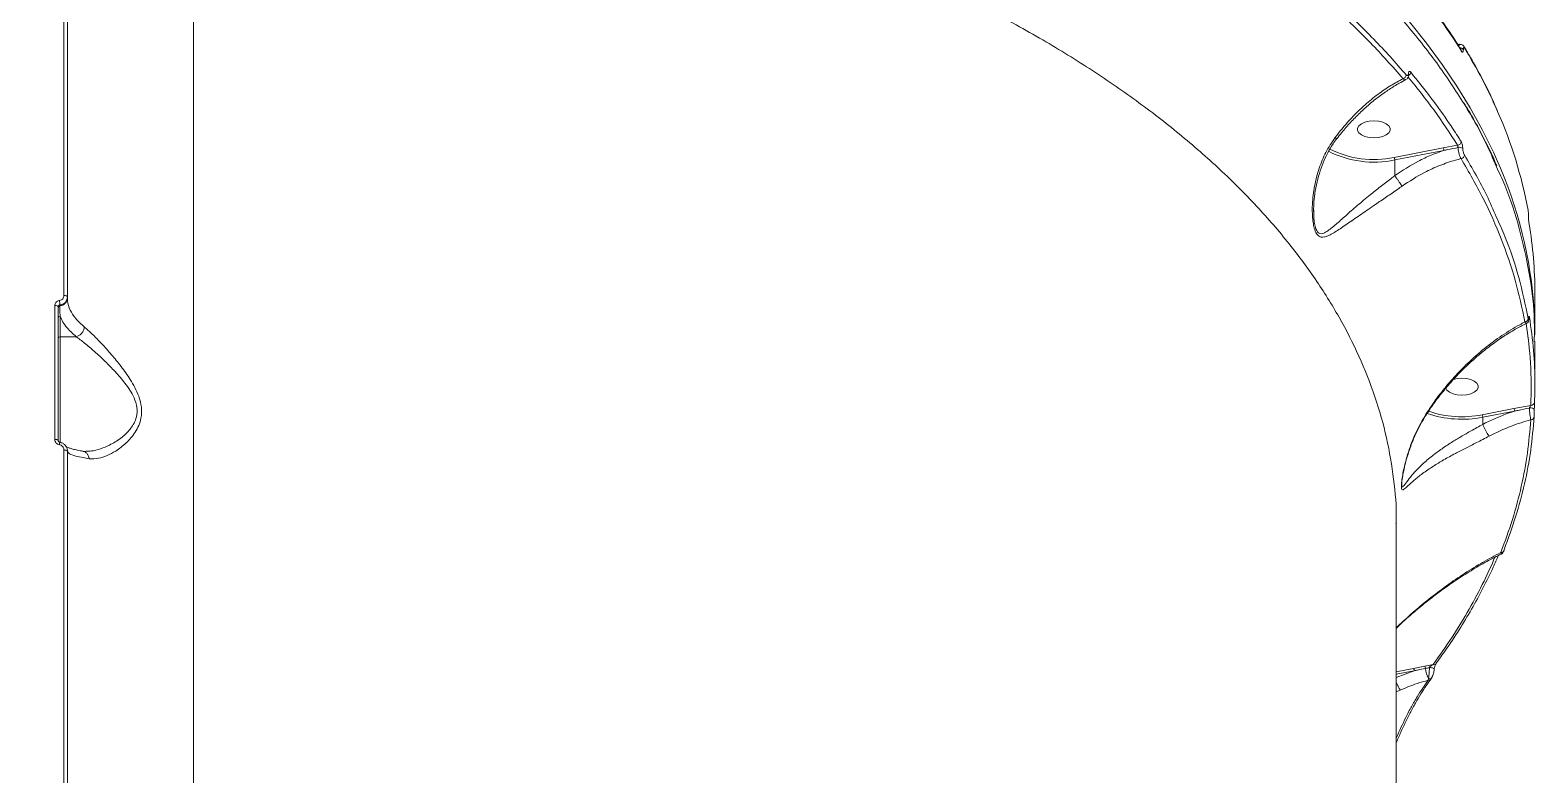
# Model space of a CAD drawing. Header units: millimetres. Extents: x -6104 to 7803, y -6013 to 4803.
# Drawn here: x 481.2 to 893.4, y 832 to 1035.9 of the extents above; entities that cross this region are included whole.
import ezdxf

# ---------------------------------------------------------------- set-up
doc = ezdxf.new("R2010")
doc.units = ezdxf.units.MM
doc.layers.add('DIKOM_ОБЪЕКТ', color=7, linetype='Continuous')

msp = doc.modelspace()

# ---------------------------------------------------------------- linework, layer by layer
at = {"layer": 'DIKOM_ОБЪЕКТ', "color": 7, "linetype": 'Continuous', "lineweight": 15}
for p, q in [((525.922, 610.509), (525.922, 1089.167)), ((490.46, 1064.729), (490.46, 963.265)), ((491.419, 962.92), (491.419, 1064.299)), ((872.251, 1032.015), (872.897, 1032.064)), ((873.814, 1030.653), (873.814, 1030.7)), ((873.253, 1030.478), (873.251, 1030.48)), ((868.334, 1003.674), (854.828, 1001.062)), ((855.004, 1000.393), (868.51, 1003.004)), ((872.255, 1004.415), (868.334, 1003.674)), ((855.004, 996.109), (855.004, 1000.393)), ((832.842, 986.156), (832.846, 986.592)), ((891.657, 985.22), (891.657, 985.131)), ((891.661, 985.173), (891.657, 985.22)), ((891.661, 985.084), (891.657, 985.131)), ((891.661, 985.173), (891.661, 985.084)), ((487.954, 960.517), (487.954, 923.85)), ((489.336, 960.405), (489.336, 960.654)), ((491.419, 962.641), (491.419, 962.92)), ((893.419, 964.049), (893.419, 952.477)), ((488.919, 923.537), (488.919, 960.173)), ((489.419, 951.993), (489.419, 957.625)), ((493.824, 951.993), (489.419, 951.993)), ((489.419, 922.996), (489.419, 951.993)), ((893.419, 950.762), (893.419, 939.122)), ((887.68, 932.289), (878.951, 930.601)), ((892.302, 933.164), (887.68, 932.289)), ((879.127, 929.931), (887.856, 931.619)), ((879.127, 927.979), (879.127, 929.931)), ((879.127, 927.979), (879.127, 927.975)), ((490.46, 920.963), (490.46, 814.372)), ((491.419, 814.149), (491.419, 920.653)), ((855.419, 900.796), (855.419, 602.755)), ((863.276, 861.763), (860.177, 861.174)), ((865.532, 862.19), (863.276, 861.763)), ((860.177, 861.174), (855.419, 860.254)), ((860.353, 860.504), (855.419, 858.633)), ((855.419, 859.55), (860.353, 860.504)), ((864.284, 858.348), (864.197, 857.924)), ((865.846, 860.925), (865.846, 860.933)), ((855.419, 854.748), (856.552, 855.227))]:
    msp.add_line(p, q, dxfattribs=at)
at = {"layer": 'DIKOM_ОБЪЕКТ', "color": 7, "linetype": 'Continuous', "lineweight": 15, "flags": 128}
for points in [[(882.893, 1000.604), (882.034, 1002.503), (879.043, 1008.588), (875.711, 1014.627), (872.04, 1020.613), (868.033, 1026.542), (863.694, 1032.409), (859.026, 1038.208)], [(849.296, 1006.477), (848.029, 1006.571), (846.863, 1006.845), (845.895, 1007.277), (845.203, 1007.832), (844.842, 1008.465), (844.842, 1009.125), (845.203, 1009.758), (845.895, 1010.313), (846.863, 1010.745), (848.029, 1011.019), (849.296, 1011.113), (850.564, 1011.019), (851.729, 1010.745), (852.697, 1010.313), (853.39, 1009.758), (853.75, 1009.125), (853.75, 1008.465), (853.39, 1007.832), (852.697, 1007.277), (851.729, 1006.845), (850.564, 1006.571), (849.296, 1006.477)], [(488.919, 960.173), (488.901, 960.239), (488.846, 960.302), (488.758, 960.361), (488.638, 960.412), (488.493, 960.455), (488.326, 960.487), (488.144, 960.508), (487.954, 960.517)], [(491.419, 962.92), (491.401, 962.986), (491.347, 963.049), (491.259, 963.108), (491.141, 963.159), (490.996, 963.202), (490.83, 963.235), (490.649, 963.257), (490.46, 963.265)], [(893.419, 952.477), (893.419, 952.735), (893.362, 956.059)], [(871.08, 940.313), (872.151, 940.557), (873.419, 940.651), (874.687, 940.557), (875.852, 940.283), (876.82, 939.851), (877.513, 939.296), (877.873, 938.663), (877.873, 938.004), (877.513, 937.371), (876.82, 936.816), (875.852, 936.384), (874.687, 936.11), (873.419, 936.016), (873.419, 936.016)], [(873.419, 936.016), (872.151, 936.11), (870.986, 936.384), (870.018, 936.816), (869.326, 937.371), (868.988, 937.93)], [(893.262, 932.082), (893.239, 932.173), (893.158, 932.26), (893.025, 932.337), (892.847, 932.4), (892.635, 932.445), (892.4, 932.47), (892.158, 932.472), (891.921, 932.452)], [(488.919, 923.537), (488.901, 923.597), (488.846, 923.654), (488.758, 923.708), (488.638, 923.755), (488.493, 923.794), (488.326, 923.823), (488.144, 923.842), (487.954, 923.85)], [(489.336, 923.076), (489.334, 923.079), (489.327, 923.055), (489.316, 923.003), (489.3, 922.925), (489.281, 922.823), (489.259, 922.7), (489.234, 922.56), (489.207, 922.407)], [(491.419, 920.653), (491.401, 920.712), (491.347, 920.769), (491.259, 920.821), (491.141, 920.868), (490.996, 920.907), (490.83, 920.936), (490.649, 920.955), (490.46, 920.963)], [(884.973, 893.657), (884.957, 893.5), (884.929, 893.404)], [(865.846, 860.933), (865.825, 861.018), (865.727, 861.121), (865.558, 861.214), (865.332, 861.288), (865.067, 861.339), (864.784, 861.361), (864.506, 861.352)], [(864.91, 858.195), (864.905, 858.189), (864.856, 858.132)]]:
    msp.add_lwpolyline(points, dxfattribs=at)
at = {"layer": 'DIKOM_ОБЪЕКТ', "color": 7, "linetype": 'Continuous', "lineweight": 15}
for centre, radius, start, end in [((726.617, 938.269), 173.108, 32.04015, 40.03607), ((872.984, 1029.937), 1.128, 42.58246, 95.47934), ((872.991, 1029.9), 1.116, 42.47417, 94.3867), ((873.419, 1031.073), 0.698, 359.51959, 31.15047), ((751.975, 956.225), 143.248, 23.62464, 31.49795), ((872.664, 1030.112), 0.693, 359.41743, 31.65335), ((856.99, 1023.752), 1.169, 284.97856, 355.84158), ((858.416, 1023.79), 0.436, 356.94332, 35.30631), ((858.246, 1024.5), 1.15, 298.51462, 355.9935), ((770.371, 964.021), 123.27, 10.57675, 23.73152), ((849.293, 1027.116), 27.326, 242.91795, 282.06202), ((849.32, 1027.209), 26.72, 243.17394, 281.89488), ((867.201, 1003.019), 1.309, 359.37701, 30.04672), ((872.099, 1005.515), 1.111, 278.05189, 355.3896), ((872.779, 1002.246), 1.606, 56.99382, 105.08893), ((873, 1001.838), 1.102, 280.58673, 355.43988), ((853.694, 1000.407), 1.31, 359.37666, 30.02799), ((774.071, 951.483), 119.394, 3.61474, 24.29351), ((781.058, 964.018), 112.361, 0.01576, 9.66994), ((482.223, 960.539), 7.114, 0.92482, 10.96905), ((489.076, 962.736), 2.345, 276.36671, 357.66835), ((489.388, 959.939), 0.469, 96.36885, 177.67226), ((489.397, 957.148), 0.478, 87.34067, 177.0732), ((890.636, 957), 0.978, 272.81422, 355.3454), ((891.143, 957.33), 0.787, 332.29576, 359.48407), ((489.397, 951.515), 0.478, 87.34102, 177.0738), ((886.547, 931.634), 1.309, 359.37758, 30.04616), ((892.381, 934.084), 0.924, 265.07987, 355.35199), ((873.469, 959.28), 29.889, 251.26352, 280.91036), ((873.424, 958.467), 28.409, 251.17432, 281.21863), ((877.817, 929.946), 1.31, 359.37777, 30.02657), ((892.31, 930.159), 0.906, 268.67715, 355.83171), ((884.146, 893.743), 0.853, 265.18796, 336.5682), ((862.133, 861.114), 1.315, 1.23445, 29.5911), ((865.729, 862.951), 0.786, 255.47905, 319.69092), ((859.042, 860.518), 1.311, 359.39108, 30.01365), ((871.502, 862.03), 8.103, 186.29222, 207.025), ((864.316, 858.696), 0.781, 261.27257, 313.74946), ((864.562, 859.048), 0.753, 248.27527, 323.79301)]:
    msp.add_arc(centre, radius, start, end, dxfattribs=at)
for points, knots in [([(474.422, 1167.077), (479, 1167.048), (491.334, 1166.971), (511.402, 1166.295), (534.525, 1164.888), (557.684, 1162.796), (580.797, 1160.008), (603.781, 1156.516), (626.131, 1152.395), (647.784, 1147.676), (668.695, 1142.399), (689.205, 1136.478), (709.223, 1129.907), (728.667, 1122.693), (747.109, 1114.994), (764.508, 1106.85), (780.849, 1098.305), (796.397, 1089.222), (811.064, 1079.608), (824.776, 1069.486), (837.083, 1059.2), (848.022, 1048.808), (857.649, 1038.365), (866.276, 1027.579), (873.758, 1016.462), (879.37, 1006.728), (881.966, 1000.684), (882.902, 998.504)], [0, 0, 0, 0, 0.0243023, 0.065474, 0.1066775, 0.1478492, 0.1902169, 0.232619, 0.2749866, 0.3161584, 0.3573619, 0.3985337, 0.4409013, 0.4833034, 0.525671, 0.5668428, 0.6080463, 0.649218, 0.6915856, 0.7339878, 0.7763555, 0.8160448, 0.8557626, 0.8954519, 0.9362086, 0.9769961, 1, 1, 1, 1]), ([(534.974, 1097.009), (541.914, 1096.362), (555.799, 1095.067), (576.32, 1092.372), (596.735, 1089.105), (616.95, 1085.196), (636.891, 1080.658), (656.12, 1075.587), (674.587, 1070.014), (692.261, 1063.979), (709.429, 1057.383), (726.009, 1050.226), (741.928, 1042.518), (756.839, 1034.427), (770.714, 1025.99), (783.55, 1017.248), (795.551, 1008.063), (806.639, 998.446), (816.753, 988.42), (825.677, 978.201), (833.406, 967.825), (839.962, 957.336), (845.45, 946.566), (849.794, 935.542), (852.995, 924.296), (854.825, 913.064), (855.573, 905.2), (855.381, 901.125), (855.363, 900.746)], [0, 0, 0, 0, 0.0392428, 0.0785158, 0.1177586, 0.1581422, 0.1985587, 0.2389422, 0.2781872, 0.3174625, 0.3567076, 0.3970914, 0.4375084, 0.4778924, 0.5171659, 0.5564697, 0.5957433, 0.6361545, 0.6765986, 0.71701, 0.7563481, 0.7957166, 0.8350548, 0.8755303, 0.9160387, 0.9565143, 0.9959507, 1, 1, 1, 1]), ([(810.759, 1064.116), (814.741, 1061.247), (822.707, 1055.51), (833.639, 1046.508), (843.777, 1037.226), (851.569, 1029.218), (855.841, 1024.295), (857.293, 1022.623)], [0, 0, 0, 0, 0.2203104, 0.4406216, 0.6630834, 0.8855452, 1, 1, 1, 1]), ([(858.156, 1023.667), (856.702, 1025.343), (852.448, 1030.246), (844.703, 1038.211), (834.589, 1047.487), (823.611, 1056.543), (815.552, 1062.35), (811.522, 1065.253)], [0, 0, 0, 0, 0.1144543, 0.3347649, 0.5550755, 0.7775376, 1, 1, 1, 1]), ([(859.005, 1050.062), (859.799, 1049.101), (862.102, 1046.314), (865.687, 1041.652), (869.667, 1036.087), (872.063, 1032.339), (873.254, 1030.476)], [0, 0, 0, 0, 0.1498872, 0.4344444, 0.7189739, 1, 1, 1, 1]), ([(872.9, 1032.011), (872.874, 1032.015), (872.78, 1032.03), (872.664, 1031.859), (872.611, 1031.606), (872.588, 1031.498)], [0, 0, 0, 0, 0.1852089, 0.6546413, 1, 1, 1, 1]), ([(872.895, 1032.017), (872.989, 1032.029), (873.2, 1032.055), (873.507, 1031.941), (873.77, 1031.754), (873.93, 1031.579), (873.993, 1031.463), (874.01, 1031.431)], [0, 0, 0, 0, 0.1989411, 0.451495, 0.6803821, 0.9104767, 1, 1, 1, 1]), ([(873.357, 1030.105), (873.409, 1030.036), (873.512, 1029.899), (873.649, 1029.899), (873.752, 1030.059), (873.806, 1030.332), (873.812, 1030.562), (873.814, 1030.653)], [0, 0, 0, 0, 0.2150559, 0.4299766, 0.6447227, 0.8592122, 1, 1, 1, 1]), ([(873.814, 1030.7), (873.816, 1030.762), (873.819, 1030.916), (873.856, 1031.099), (873.925, 1031.205), (874.015, 1031.205), (874.083, 1031.113), (874.117, 1031.068)], [0, 0, 0, 0, 0.14226945, 0.35710008, 0.57156737, 0.78570686, 1, 1, 1, 1]), ([(874.016, 1031.434), (874.617, 1030.434), (876.357, 1027.539), (878.991, 1022.71), (881.425, 1017.867), (882.688, 1014.92), (883.12, 1013.913)], [0, 0, 0, 0, 0.1730554, 0.5012997, 0.8294811, 1, 1, 1, 1]), ([(857.293, 1022.623), (856.17, 1022.024), (853.84, 1020.782), (850.352, 1018.388), (846.541, 1015.284), (842.523, 1011.379), (839.938, 1008.117), (838.632, 1006.469)], [0, 0, 0, 0, 0.1665411, 0.3455484, 0.5267555, 0.7607798, 1, 1, 1, 1]), ([(857.293, 1022.623), (857.34, 1022.583), (857.527, 1022.431), (857.801, 1022.305), (857.976, 1022.384), (858.044, 1022.414)], [0, 0, 0, 0, 0.17439135, 0.6788626, 1, 1, 1, 1]), ([(858.847, 1023.767), (858.846, 1023.736), (858.836, 1023.474), (858.728, 1023.093), (858.46, 1022.636), (858.192, 1022.479), (858.075, 1022.41)], [0, 0, 0, 0, 0.0555952, 0.4642178, 0.7655893, 1, 1, 1, 1]), ([(858.772, 1024.041), (858.755, 1023.923), (858.723, 1023.687), (858.596, 1023.494), (858.428, 1023.45), (858.272, 1023.539), (858.18, 1023.641), (858.156, 1023.667)], [0, 0, 0, 0, 0.2256568, 0.451362, 0.6801731, 0.9175966, 1, 1, 1, 1]), ([(858.691, 1023.087), (861.126, 1020.066), (866.074, 1013.924), (870.173, 1007.618), (872.255, 1004.415)], [0, 0, 0, 0, 0.4919485, 1, 1, 1, 1]), ([(859.394, 1024.42), (859.37, 1024.446), (859.277, 1024.551), (859.12, 1024.641), (858.95, 1024.595), (858.822, 1024.4), (858.789, 1024.161), (858.772, 1024.041)], [0, 0, 0, 0, 0.0825748, 0.3217362, 0.5513112, 0.7756171, 1, 1, 1, 1]), ([(858.862, 1023.843), (858.862, 1023.844), (858.863, 1023.845), (858.854, 1023.812), (858.852, 1023.768), (858.852, 1023.759)], [0, 0, 0, 0, 0.3235963, 0.8516117, 1, 1, 1, 1]), ([(873.207, 1005.426), (873.001, 1005.752), (871.975, 1007.386), (869.335, 1011.4), (865.054, 1017.432), (861.281, 1022.089), (859.394, 1024.42)], [0, 0, 0, 0, 0.0507668, 0.2538471, 0.6266952, 1, 1, 1, 1]), ([(858.085, 1022.325), (857.483, 1022.024), (855.954, 1021.261), (853.503, 1019.744), (850.753, 1017.818), (848.044, 1015.643), (845.407, 1013.252), (842.88, 1010.66), (840.8, 1008.312), (839.63, 1006.774), (839.206, 1006.216)], [0, 0, 0, 0, 0.08895106, 0.225815, 0.36401803, 0.50318959, 0.6428514, 0.78232729, 0.92102338, 1, 1, 1, 1]), ([(873.991, 1015.976), (874.409, 1015.306), (876.004, 1012.752), (878.456, 1008.259), (881.044, 1003.206), (882.426, 1000.039), (882.964, 998.807)], [0, 0, 0, 0, 0.1187372, 0.4526155, 0.7871439, 1, 1, 1, 1]), ([(838.632, 1006.469), (837.762, 1005.155), (836.02, 1002.527), (834.211, 998.029), (832.957, 993.242), (832.414, 988.673), (832.425, 985.183), (832.696, 982.852), (833.093, 981.164), (833.805, 979.744), (834.76, 979.213), (835.738, 979.262), (837.172, 979.743), (839.3, 980.978), (842.34, 983.107), (845.816, 985.504), (849.345, 987.932), (852.749, 990.242), (855.225, 991.939), (856.657, 992.947), (857.049, 993.224)], [0, 0, 0, 0, 0.0712984, 0.1426948, 0.2203424, 0.2979609, 0.3555859, 0.3853416, 0.4149602, 0.4491133, 0.4886699, 0.5175509, 0.5465117, 0.6250129, 0.7037137, 0.7839239, 0.8640138, 0.9212518, 0.9784133, 1, 1, 1, 1]), ([(839.191, 1006.238), (838.825, 1005.754), (837.881, 1004.507), (836.61, 1002.284), (835.342, 999.585), (834.314, 996.66), (833.507, 993.561), (833.008, 990.509), (832.798, 988.014), (832.807, 986.632), (832.81, 986.156)], [0, 0, 0, 0, 0.083489, 0.2151865, 0.3533913, 0.4968804, 0.6455654, 0.7987723, 0.9307824, 1, 1, 1, 1]), ([(838.632, 1006.469), (838.657, 1006.454), (838.818, 1006.364), (839.041, 1006.257), (839.092, 1006.279), (839.114, 1006.289)], [0, 0, 0, 0, 0.0953708, 0.5959561, 1, 1, 1, 1]), ([(868.51, 1003.004), (867.33, 1002.579), (864.962, 1001.725), (860.357, 999.59), (857.138, 997.497), (855.004, 996.109)], [0, 0, 0, 0, 0.2504026, 0.5028658, 1, 1, 1, 1]), ([(868.51, 1003.004), (868.822, 1003.071), (870.104, 1003.346), (871.389, 1003.603), (872.361, 1003.796)], [0, 0, 0, 0, 0.243595, 1, 1, 1, 1]), ([(872.255, 1004.415), (872.268, 1004.382), (872.294, 1004.315), (872.326, 1004.165), (872.35, 1003.999), (872.36, 1003.872), (872.361, 1003.808), (872.361, 1003.796)], [0, 0, 0, 0, 0.2372396, 0.4742146, 0.7107457, 0.9465961, 1, 1, 1, 1]), ([(872.361, 1003.796), (872.366, 1003.737), (872.391, 1003.418), (872.482, 1002.792), (872.678, 1001.971), (872.929, 1001.237), (873.111, 1000.915), (873.202, 1000.754)], [0, 0, 0, 0, 0.0542167, 0.2910924, 0.5276384, 0.763731, 1, 1, 1, 1]), ([(873.654, 1003.593), (873.653, 1003.628), (873.643, 1003.819), (873.6, 1004.196), (873.498, 1004.691), (873.362, 1005.134), (873.258, 1005.328), (873.207, 1005.426)], [0, 0, 0, 0, 0.0535384, 0.2897957, 0.5263548, 0.7631232, 1, 1, 1, 1]), ([(874.099, 1001.75), (874.048, 1001.848), (873.946, 1002.043), (873.811, 1002.488), (873.709, 1002.985), (873.666, 1003.364), (873.656, 1003.557), (873.654, 1003.593)], [0, 0, 0, 0, 0.23636953, 0.47259274, 0.7091585, 0.94584823, 1, 1, 1, 1]), ([(882.836, 984.797), (882.002, 986.761), (879.573, 992.476), (876.268, 998.075), (874.099, 1001.75)], [0, 0, 0, 0, 0.3436618, 1, 1, 1, 1]), ([(857.049, 993.224), (859.058, 994.537), (862.365, 996.699), (867.354, 998.929), (870.734, 1000.107), (872.7, 1000.623), (873.202, 1000.754)], [0, 0, 0, 0, 0.3957819, 0.6516336, 0.9109994, 1, 1, 1, 1]), ([(873.202, 1000.754), (875.301, 997.123), (879.499, 989.862), (884.374, 978.729), (888.277, 967.451), (889.882, 959.832), (890.684, 956.022)], [0, 0, 0, 0, 0.2485966, 0.4971936, 0.748597, 1, 1, 1, 1]), ([(882.902, 998.504), (883.676, 996.828), (886.244, 991.266), (889.289, 981.667), (891.985, 969.76), (893.338, 959.409), (893.275, 953.043), (893.251, 950.672)], [0, 0, 0, 0, 0.1071166, 0.3555395, 0.6041534, 0.852576, 1, 1, 1, 1]), ([(855.005, 996.103), (855.005, 996.103), (854.641, 995.824), (853.314, 994.772), (851.031, 992.998), (847.913, 990.515), (844.698, 987.841), (841.553, 985.125), (838.819, 982.63), (836.91, 981.075), (835.618, 980.333), (834.838, 980.128), (834.263, 980.301), (833.773, 980.785), (833.504, 981.295), (833.195, 982.229), (832.97, 983.379), (832.81, 984.844), (832.834, 985.794), (832.842, 986.156)], [0, 0, 0, 0, 0.0000501, 0.0327633, 0.1209452, 0.2092385, 0.3339603, 0.4588421, 0.5798256, 0.7004824, 0.7429845, 0.7853235, 0.8276218, 0.8405615, 0.8786387, 0.8876866, 0.9304842, 0.9735738, 1, 1, 1, 1]), ([(855.004, 996.109), (855.004, 996.108), (855.004, 996.105), (855.005, 996.104), (855.005, 996.103)], [0, 0, 0, 0, 0.65868403, 1, 1, 1, 1]), ([(857.049, 993.224), (857.033, 993.246), (856.962, 993.343), (856.765, 993.618), (856.402, 994.126), (855.918, 994.807), (855.423, 995.507), (855.145, 995.905), (855.005, 996.103)], [0, 0, 0, 0, 0.0352203, 0.1540783, 0.365553, 0.5770406, 0.788522, 1, 1, 1, 1]), ([(891.547, 986.647), (891.563, 986.546), (891.591, 986.367), (891.625, 986.005), (891.646, 985.664), (891.656, 985.397), (891.656, 985.261), (891.657, 985.22)], [0, 0, 0, 0, 0.3025585, 0.5346777, 0.7254631, 0.9170948, 1, 1, 1, 1]), ([(891.611, 956.92), (890.805, 960.694), (889.193, 968.241), (886.159, 977.542), (883.651, 983.017), (882.836, 984.797)], [0, 0, 0, 0, 0.4029375, 0.8058745, 1, 1, 1, 1]), ([(891.657, 985.131), (891.657, 985.07), (891.658, 984.855), (891.673, 984.432), (891.708, 983.884), (891.759, 983.32), (891.8, 983.043), (891.823, 982.891)], [0, 0, 0, 0, 0.0796331, 0.2757216, 0.4707616, 0.7105379, 1, 1, 1, 1]), ([(489.207, 961.892), (489.18, 961.888), (488.989, 961.858), (488.645, 961.729), (488.263, 961.414), (488.004, 960.994), (487.97, 960.676), (487.954, 960.517)], [0, 0, 0, 0, 0.0385755, 0.2781067, 0.5183743, 0.7592245, 1, 1, 1, 1]), ([(488.919, 960.173), (488.925, 960.23), (488.936, 960.343), (489.022, 960.491), (489.149, 960.601), (489.264, 960.643), (489.327, 960.652), (489.336, 960.654)], [0, 0, 0, 0, 0.2442534, 0.4859195, 0.7246637, 0.9618056, 1, 1, 1, 1]), ([(490.46, 963.265), (490.443, 963.107), (490.41, 962.79), (490.15, 962.37), (489.769, 962.056), (489.425, 961.927), (489.234, 961.897), (489.207, 961.892)], [0, 0, 0, 0, 0.2406725, 0.481438, 0.7216428, 0.961214, 1, 1, 1, 1]), ([(489.336, 960.654), (489.38, 960.661), (489.699, 960.713), (490.27, 960.928), (490.905, 961.447), (491.336, 962.138), (491.392, 962.659), (491.419, 962.92)], [0, 0, 0, 0, 0.0387974, 0.2783721, 0.5186388, 0.7594351, 1, 1, 1, 1]), ([(496.039, 954.66), (495.197, 955.418), (493.545, 956.907), (492.064, 959.304), (491.472, 961.221), (491.43, 962.342), (491.419, 962.641)], [0, 0, 0, 0, 0.3028904, 0.594458, 0.8920272, 1, 1, 1, 1]), ([(489.419, 957.625), (489.411, 957.767), (489.371, 958.472), (489.34, 959.413), (489.337, 960.191), (489.336, 960.405)], [0, 0, 0, 0, 0.15330362, 0.76658182, 1, 1, 1, 1]), ([(489.419, 957.625), (489.654, 957.084), (490.126, 955.995), (491.475, 954.087), (492.932, 952.789), (493.824, 951.993)], [0, 0, 0, 0, 0.2774658, 0.5572973, 1, 1, 1, 1]), ([(891.775, 957.057), (891.775, 957.053), (891.775, 956.876), (891.758, 956.651), (891.72, 956.383), (891.614, 956.105), (891.44, 955.876), (891.277, 955.72), (891.166, 955.688), (891.162, 955.687)], [0, 0, 0, 0, 0.0071467, 0.3100055, 0.5383547, 0.6699217, 0.8211829, 0.9951345, 1, 1, 1, 1]), ([(891.771, 957.117), (891.768, 957.012), (891.761, 956.802), (891.734, 956.641), (891.698, 956.604), (891.655, 956.702), (891.625, 956.854), (891.611, 956.92)], [0, 0, 0, 0, 0.1889288, 0.3774432, 0.5791763, 0.816438, 1, 1, 1, 1]), ([(891.93, 957.323), (891.918, 957.392), (891.888, 957.552), (891.846, 957.652), (891.809, 957.61), (891.782, 957.442), (891.775, 957.226), (891.771, 957.117)], [0, 0, 0, 0, 0.1825316, 0.4237945, 0.6274778, 0.8134379, 1, 1, 1, 1]), ([(891.789, 957.327), (891.788, 957.323), (891.786, 957.312), (891.779, 957.215), (891.774, 957.091), (891.774, 956.986), (891.774, 956.962)], [0, 0, 0, 0, 0.2066813, 0.5063322, 0.8915605, 1, 1, 1, 1]), ([(893.302, 934.009), (893.317, 934.352), (893.39, 936.069), (893.469, 940.813), (893.204, 948.25), (892.355, 954.297), (891.93, 957.323)], [0, 0, 0, 0, 0.044141, 0.2207131, 0.6100123, 1, 1, 1, 1]), ([(493.831, 951.994), (494.08, 952.075), (494.577, 952.236), (495.239, 952.775), (495.742, 953.462), (495.968, 954.081), (496.029, 954.48), (496.037, 954.617), (496.039, 954.66)], [0, 0, 0, 0, 0.2204834, 0.4409726, 0.6614575, 0.8819523, 0.9635567, 1, 1, 1, 1]), ([(497.358, 918.58), (498.211, 918.557), (499.763, 918.515), (502.27, 919.361), (504.823, 920.702), (507.545, 922.746), (509.692, 925.209), (510.99, 927.614), (511.707, 929.871), (511.819, 932.648), (511.087, 935.524), (509.941, 938.064), (508.329, 940.817), (506.147, 943.874), (503.443, 947.149), (500.751, 950.148), (498.186, 952.781), (496.742, 954.044), (496.039, 954.66)], [0, 0, 0, 0, 0.0785485, 0.1430586, 0.207602, 0.2872143, 0.3665485, 0.4057521, 0.4448508, 0.4974438, 0.5496903, 0.5922701, 0.6349372, 0.7072956, 0.7797294, 0.8544844, 0.9291411, 1, 1, 1, 1]), ([(890.684, 956.022), (890.211, 955.775), (888.099, 954.669), (884.367, 952.374), (879.582, 948.841), (875.201, 944.992), (871.255, 940.948), (867.755, 936.805), (865.111, 933.193), (863.693, 930.956), (863.258, 930.271)], [0, 0, 0, 0, 0.0465652, 0.207884, 0.3696724, 0.5309383, 0.6671825, 0.8037644, 0.9398794, 1, 1, 1, 1]), ([(891.167, 955.688), (890.249, 955.219), (888.243, 954.194), (885.166, 952.304), (881.952, 950.09), (878.788, 947.631), (875.721, 944.966), (872.792, 942.126), (870.04, 939.157), (867.494, 936.083), (865.263, 933.106), (863.973, 931.1), (863.39, 930.193)], [0, 0, 0, 0, 0.0894449, 0.1955039, 0.3020055, 0.4088151, 0.5157563, 0.620434, 0.7230295, 0.8229926, 0.9200356, 1, 1, 1, 1]), ([(890.684, 956.022), (890.748, 955.934), (890.895, 955.73), (891.061, 955.624), (891.138, 955.692), (891.156, 955.707)], [0, 0, 0, 0, 0.3685526, 0.8539555, 1, 1, 1, 1]), ([(891.024, 955.612), (891.515, 952.016), (892.537, 944.543), (892.382, 937.051), (892.302, 933.164)], [0, 0, 0, 0, 0.4811611, 1, 1, 1, 1]), ([(493.824, 951.993), (493.826, 951.993), (493.828, 951.993), (493.83, 951.994), (493.831, 951.994)], [0, 0, 0, 0, 0.69488208, 1, 1, 1, 1]), ([(493.831, 951.994), (493.831, 951.994), (494.54, 951.496), (496.127, 950.267), (498.812, 947.966), (501.66, 945.329), (504.523, 942.441), (506.84, 939.788), (508.573, 937.356), (509.794, 935.158), (510.595, 932.625), (510.472, 930.199), (509.726, 928.277), (509.054, 927.256), (507.895, 925.775), (506.013, 924.061), (503.164, 922.332), (500.451, 921.231), (498.245, 920.619), (496.999, 920.657), (496.508, 920.672)], [0, 0, 0, 0, 0.0000337, 0.0750681, 0.1536146, 0.2343948, 0.3097457, 0.3867497, 0.4294487, 0.4730881, 0.5239229, 0.5743924, 0.611299, 0.6498592, 0.6518319, 0.7329421, 0.8174228, 0.885587, 0.9549216, 1, 1, 1, 1]), ([(887.856, 931.619), (888.168, 931.686), (889.521, 931.974), (890.878, 932.244), (891.921, 932.452)], [0, 0, 0, 0, 0.2307457, 1, 1, 1, 1]), ([(892.302, 933.164), (892.257, 933.118), (892.169, 933.028), (892.05, 932.843), (891.969, 932.661), (891.932, 932.527), (891.924, 932.469), (891.921, 932.452)], [0, 0, 0, 0, 0.2917382, 0.5672477, 0.8036355, 0.9441098, 1, 1, 1, 1]), ([(891.921, 932.452), (891.936, 932.17), (891.967, 931.587), (892.058, 930.658), (892.172, 929.811), (892.25, 929.438), (892.289, 929.253)], [0, 0, 0, 0, 0.2380058, 0.4906768, 0.7462854, 1, 1, 1, 1]), ([(893.214, 930.093), (893.22, 930.212), (893.232, 930.45), (893.247, 930.976), (893.258, 931.549), (893.261, 931.909), (893.262, 932.082)], [0, 0, 0, 0, 0.2583546, 0.5167511, 0.767809, 1, 1, 1, 1]), ([(893.262, 932.082), (893.263, 932.251), (893.265, 932.599), (893.275, 933.155), (893.288, 933.664), (893.297, 933.894), (893.302, 934.009)], [0, 0, 0, 0, 0.233865, 0.4824892, 0.7413273, 1, 1, 1, 1]), ([(863.258, 930.271), (862.308, 928.571), (860.407, 925.172), (858.659, 920.294), (857.673, 916.582), (857.181, 914.131), (856.923, 912.44), (856.806, 911.066), (856.864, 910.192), (857.114, 909.969), (857.664, 910.251), (858.641, 911.152), (860.316, 912.722), (862.566, 914.506), (865.309, 916.4), (868.357, 918.234), (871.365, 919.888), (874.437, 921.474), (877.579, 923.049), (879.738, 924.159), (880.887, 924.75)], [0, 0, 0, 0, 0.0873345, 0.1746821, 0.2336202, 0.2639485, 0.2941265, 0.3212121, 0.3485685, 0.3826727, 0.4154309, 0.4851397, 0.5550412, 0.6342224, 0.7133287, 0.7769224, 0.8404218, 0.8913062, 0.9421353, 1, 1, 1, 1]), ([(863.391, 930.193), (862.973, 929.517), (861.979, 927.908), (860.653, 925.177), (859.416, 922.158), (858.472, 919.318), (857.821, 916.923), (857.407, 915.064), (857.149, 913.657), (857, 912.615), (856.931, 911.938), (856.918, 911.562), (856.919, 911.518), (856.919, 911.515)], [0, 0, 0, 0, 0.1119242, 0.2660861, 0.4274682, 0.5737435, 0.6914161, 0.7848141, 0.854512, 0.91203, 0.9596426, 0.9978658, 1, 1, 1, 1]), ([(879.127, 927.975), (879.127, 927.975), (878.051, 927.427), (876.054, 926.246), (873.162, 924.625), (870.328, 922.907), (867.56, 921.07), (864.751, 918.967), (862.223, 916.742), (860.152, 914.583), (858.607, 912.628), (857.699, 911.388), (857.19, 910.849), (856.956, 910.828), (856.932, 911.326), (856.922, 911.516)], [0, 0, 0, 0, 0.0000217, 0.0837978, 0.1591936, 0.2346783, 0.3306571, 0.4267645, 0.5470368, 0.6674051, 0.7721287, 0.8765544, 0.9237869, 0.9710051, 1, 1, 1, 1]), ([(863.258, 930.271), (863.272, 930.263), (863.354, 930.213), (863.365, 930.208), (863.374, 930.204)], [0, 0, 0, 0, 0.17276478, 1, 1, 1, 1]), ([(887.856, 931.619), (887.092, 931.363), (884.128, 930.366), (881.257, 928.996), (879.127, 927.979)], [0, 0, 0, 0, 0.2578209, 1, 1, 1, 1]), ([(880.887, 924.75), (880.873, 924.767), (880.782, 924.883), (880.564, 925.198), (880.2, 925.802), (879.802, 926.534), (879.419, 927.303), (879.225, 927.751), (879.127, 927.975)], [0, 0, 0, 0, 0.0318869, 0.2096796, 0.4072688, 0.6048467, 0.8024243, 1, 1, 1, 1]), ([(880.887, 924.75), (882.898, 925.736), (886.625, 927.564), (890.503, 928.72), (892.289, 929.253)], [0, 0, 0, 0, 0.5395105, 1, 1, 1, 1]), ([(892.289, 929.253), (892.034, 926.213), (891.524, 920.132), (889.795, 911.022), (887.419, 901.928), (885.189, 895.905), (884.075, 892.894)], [0, 0, 0, 0, 0.2490999, 0.4982001, 0.7490997, 1, 1, 1, 1]), ([(884.973, 893.657), (886.083, 896.653), (888.304, 902.645), (890.691, 911.736), (892.438, 920.887), (892.955, 927.025), (893.214, 930.093)], [0, 0, 0, 0, 0.2491003, 0.4981995, 0.7491001, 1, 1, 1, 1]), ([(487.954, 923.85), (487.955, 923.813), (487.96, 923.613), (488.053, 923.257), (488.328, 922.848), (488.724, 922.536), (489.046, 922.45), (489.207, 922.407)], [0, 0, 0, 0, 0.0557653, 0.2968079, 0.5326426, 0.766228, 1, 1, 1, 1]), ([(489.336, 923.076), (489.282, 923.09), (489.172, 923.119), (489.041, 923.221), (488.951, 923.352), (488.921, 923.463), (488.92, 923.525), (488.919, 923.537)], [0, 0, 0, 0, 0.2178718, 0.4435356, 0.6835546, 0.9397586, 1, 1, 1, 1]), ([(489.207, 922.407), (489.368, 922.364), (489.69, 922.278), (490.086, 921.966), (490.361, 921.555), (490.454, 921.199), (490.459, 921), (490.46, 920.963)], [0, 0, 0, 0, 0.2340573, 0.4679545, 0.7039667, 0.9448646, 1, 1, 1, 1]), ([(491.419, 920.653), (491.418, 920.715), (491.41, 921.05), (491.254, 921.649), (490.797, 922.337), (490.139, 922.861), (489.604, 923.004), (489.336, 923.076)], [0, 0, 0, 0, 0.0547573, 0.2944123, 0.5301223, 0.7646832, 1, 1, 1, 1]), ([(490.906, 921.925), (490.923, 921.914), (490.959, 921.888), (491.308, 921.717), (491.93, 921.489), (492.888, 921.211), (494.12, 920.918), (495.169, 920.725), (495.68, 920.631)], [0, 0, 0, 0, 0.119945, 0.2662789, 0.4332219, 0.6173926, 0.8136027, 1, 1, 1, 1]), ([(491.419, 920.581), (491.529, 920.365), (491.752, 919.928), (493.409, 919.352), (495.389, 918.903), (496.788, 918.674), (497.358, 918.58)], [0, 0, 0, 0, 0.307256, 0.6233145, 0.8463484, 1, 1, 1, 1]), ([(495.675, 920.593), (495.765, 920.585), (496.094, 920.556), (496.594, 920.217), (497.083, 919.626), (497.281, 919.069), (497.343, 918.713), (497.353, 918.626), (497.358, 918.58)], [0, 0, 0, 0, 0.1019083, 0.3726224, 0.6433623, 0.914085, 0.954457, 1, 1, 1, 1]), ([(495.69, 920.634), (495.914, 920.583), (496.154, 920.528), (496.472, 920.56), (496.493, 920.562)], [0, 0, 0, 0, 0.932739, 1, 1, 1, 1]), ([(884.075, 892.894), (882.416, 892.017), (879.097, 890.264), (874.134, 887.203), (869.195, 883.84), (863.662, 879.636), (859.053, 875.76), (856.163, 872.961), (855.419, 872.242)], [0, 0, 0, 0, 0.1683504, 0.33670747, 0.50757, 0.67842998, 0.91729784, 1, 1, 1, 1]), ([(884.142, 892.449), (883.541, 892.157), (881.514, 891.174), (878.049, 889.217), (873.735, 886.581), (869.386, 883.642), (865.196, 880.569), (861.14, 877.312), (857.921, 874.549), (856.03, 872.719), (855.419, 872.129)], [0, 0, 0, 0, 0.060817, 0.2048231, 0.3515996, 0.5011161, 0.6531945, 0.7885784, 0.9317277, 1, 1, 1, 1]), ([(882.485, 891.632), (881.519, 889.439), (879.41, 884.656), (875.473, 877.356), (870.86, 869.718), (867.308, 864.7), (865.532, 862.19)], [0, 0, 0, 0, 0.21945866, 0.47868806, 0.73934392, 1, 1, 1, 1]), ([(883.389, 892.077), (882.938, 891.013), (881.665, 888.006), (879.231, 883.102), (876.123, 877.375), (872.69, 871.712), (869.432, 866.739), (867.19, 863.678), (866.301, 862.465)], [0, 0, 0, 0, 0.1055748, 0.2984184, 0.4907303, 0.6823423, 0.874104, 1, 1, 1, 1]), ([(884.075, 892.894), (884.085, 892.809), (884.118, 892.534), (884.15, 892.338), (884.159, 892.416), (884.16, 892.42)], [0, 0, 0, 0, 0.297426, 0.9657885, 1, 1, 1, 1]), ([(884.917, 893.408), (884.893, 893.336), (884.818, 893.113), (884.665, 892.862), (884.439, 892.563), (884.224, 892.458), (884.151, 892.423)], [0, 0, 0, 0, 0.1818816, 0.5643132, 0.8511691, 1, 1, 1, 1]), ([(865.532, 862.19), (865.4, 862.125), (865.157, 862.005), (864.849, 861.786), (864.651, 861.6), (864.559, 861.474), (864.522, 861.404), (864.511, 861.369), (864.506, 861.352)], [0, 0, 0, 0, 0.3535132, 0.6499854, 0.8418608, 0.9245658, 0.9644385, 1, 1, 1, 1]), ([(866.333, 862.446), (866.326, 862.436), (866.296, 862.398), (866.177, 862.19), (866.039, 861.857), (865.926, 861.471), (865.87, 861.175), (865.848, 860.997), (865.847, 860.937), (865.847, 860.933)], [0, 0, 0, 0, 0.0733796, 0.283887, 0.5543727, 0.7485531, 0.8872412, 0.9914605, 1, 1, 1, 1]), ([(864.87, 858.121), (864.582, 857.736), (863.823, 856.723), (862.556, 854.791), (861.088, 852.366), (859.61, 849.695), (858.141, 846.813), (856.737, 843.851), (855.843, 841.77), (855.419, 840.782)], [0, 0, 0, 0, 0.093349, 0.2458732, 0.3994997, 0.5536744, 0.7077405, 0.8611763, 1, 1, 1, 1]), ([(864.197, 857.924), (863.197, 856.496), (861.682, 854.333), (859.61, 850.712), (857.663, 847.068), (856.287, 844.01), (855.419, 842.083)], [0, 0, 0, 0, 0.3438898, 0.520977, 0.6980659, 1, 1, 1, 1]), ([(856.552, 855.227), (858.072, 855.859), (860.593, 856.908), (863.172, 857.635), (864.197, 857.924)], [0, 0, 0, 0, 0.6025859, 1, 1, 1, 1]), ([(860.353, 860.504), (860.665, 860.571), (861.695, 860.79), (862.728, 860.997), (863.448, 861.142)], [0, 0, 0, 0, 0.30299052, 1, 1, 1, 1]), ([(863.448, 861.142), (863.76, 861.204), (864.113, 861.275), (864.466, 861.345), (864.506, 861.352)], [0, 0, 0, 0, 0.8864483, 1, 1, 1, 1]), ([(864.506, 861.352), (864.505, 861.184), (864.504, 860.775), (864.471, 860.022), (864.399, 859.121), (864.324, 858.619), (864.284, 858.348)], [0, 0, 0, 0, 0.16159915, 0.3913503, 0.67241579, 1, 1, 1, 1]), ([(865.156, 858.622), (865.082, 858.477), (864.985, 858.287), (864.865, 858.137), (864.837, 858.102)], [0, 0, 0, 0, 0.7669654, 1, 1, 1, 1]), ([(865.713, 860.088), (865.674, 859.922), (865.572, 859.489), (865.377, 858.988), (865.215, 858.702), (865.162, 858.608)], [0, 0, 0, 0, 0.2947705, 0.7690301, 1, 1, 1, 1]), ([(865.837, 860.926), (865.823, 860.71), (865.805, 860.427), (865.731, 860.154), (865.713, 860.088)], [0, 0, 0, 0, 0.7602553, 1, 1, 1, 1]), ([(856.552, 855.227), (856.538, 855.246), (856.455, 855.354), (856.256, 855.653), (855.935, 856.23), (855.627, 856.857), (855.471, 857.24), (855.419, 857.366)], [0, 0, 0, 0, 0.0469287, 0.2629215, 0.5588496, 0.8547978, 1, 1, 1, 1])]:
    msp.add_open_spline(points, degree=3, knots=knots, dxfattribs=at)

doc.saveas('drawing.dxf')
